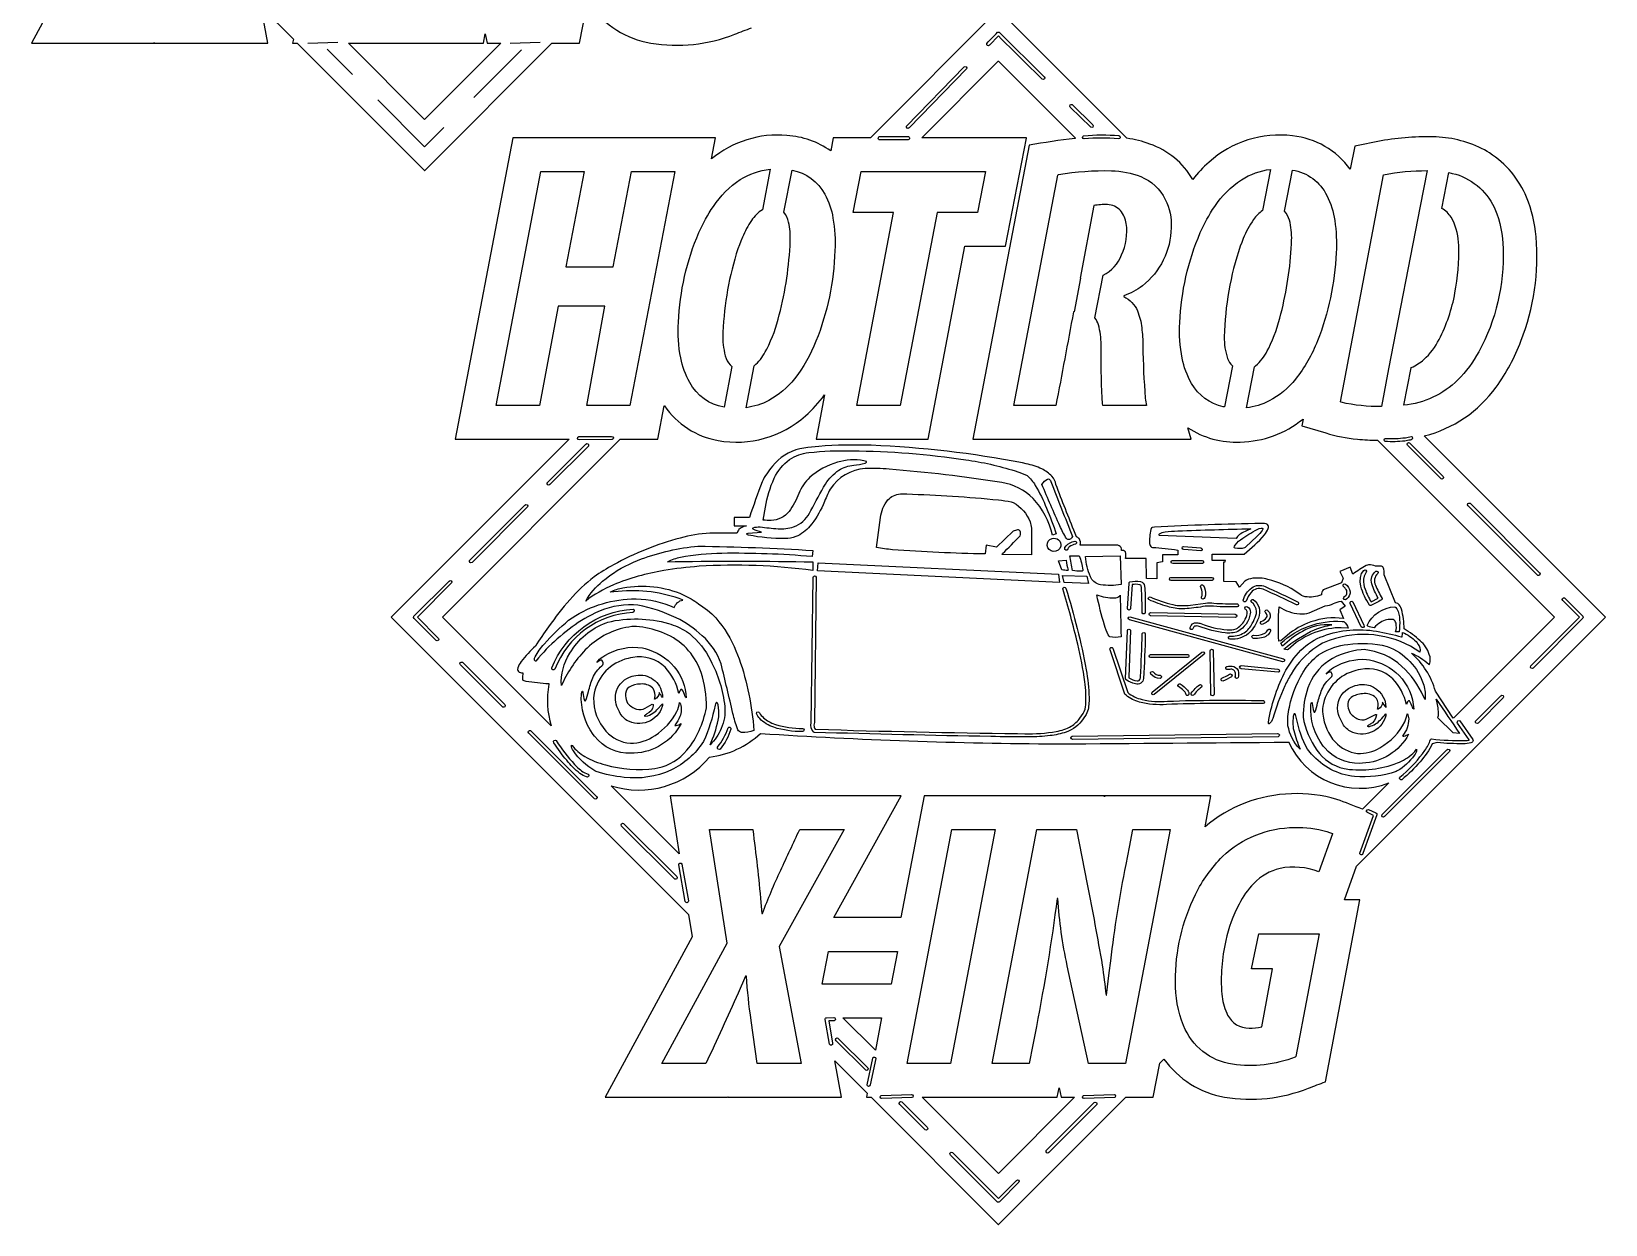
# Model space of a CAD drawing. Extents: x 2 to 37.3, y 1.1 to 45.9.
# Drawn here: x 6.23 to 37.34, y 1.07 to 24.64 of the extents above; entities that cross this region are included whole.
import ezdxf

# ---------------------------------------------------------------- set-up
doc = ezdxf.new("R2010")
doc.units = 0
doc.linetypes.add('0', pattern=[0])
doc.layers.add('1', color=7, linetype='0')

msp = doc.modelspace()

# ---------------------------------------------------------------- linework, layer by layer
at = {"layer": '1'}
for p, q in [((11.689275, 24.415186), (12.281865, 24.433699)), ((12.56829, 23.794157), (12.06829, 24.294157)), ((15.913218, 24.284025), (14.968612, 23.339407)), ((15.689275, 24.415186), (16.28187, 24.433699))]:
    msp.add_line(p, q, dxfattribs=at)
for points in [[(7.940331, 27.578318), (6.225482, 24.410967), (8.642373, 24.410975), (8.649148, 24.425661), (8.651689, 24.411898), (10.896888, 24.410967), (10.763553, 25.127466), (11.401759, 24.489309), (11.386935, 24.411856), (11.479182, 24.410967), (13.992778, 21.898279), (13.997138, 21.896544), (16.512072, 24.410971), (17.057657, 24.410967), (17.187143, 25.086485)], [(14.376069, 22.746878), (13.995826, 22.366636), (13.068465, 23.293997)]]:
    msp.add_lwpolyline(points, dxfattribs=at)
for points in [[(25.33522, 25.070068), (22.806522, 22.542122), (22.072933, 22.542126), (22.022404, 22.284115, 0.138052), (21.157356, 22.590237, 0.195395), (19.666397, 22.127998), (19.74551, 22.541313), (15.746384, 22.542126), (15.740509, 22.539494), (14.602108, 16.591591), (14.603012, 16.586613), (16.850742, 16.586609), (13.33736, 13.072215), (19.212223, 7.196074), (19.281231, 6.754657), (17.566376, 3.587302), (19.983269, 3.587314), (19.990044, 3.601996), (19.992584, 3.588233), (22.237785, 3.587302), (22.10445, 4.303805), (22.742653, 3.665648), (22.727833, 3.588191), (22.820076, 3.587302), (25.333675, 1.074615), (25.338036, 1.072879), (27.85297, 3.587302), (28.398552, 3.587302), (28.528038, 4.26282), (28.607361, 4.342208, 0.195208), (29.805805, 3.589114, 0.136562), (31.466038, 3.7672, 0.002049), (31.800293, 3.893058), (32.478321, 7.484771), (32.175255, 7.485473), (32.417156, 8.150691), (37.336514, 13.071795), (33.759888, 16.648418), (33.754967, 16.65509, 0.179841), (35.173687, 17.618317, 0.068322), (35.663807, 18.525974, 0.11378), (35.966106, 20.588699, 0.075086), (35.77623, 21.367775, 0.1509), (35.044956, 22.244286), (34.994007, 22.275589), (34.942062, 22.305218, 0.112244), (33.986767, 22.559227, 0.051697), (32.901127, 22.483315), (32.378464, 22.376751), (32.291775, 21.921989, 0.213966), (31.148346, 22.581718, 0.217876), (29.499271, 22.062576, 0.048733), (29.178669, 21.721504, 0.177973), (28.332798, 22.419678, 0.05531), (27.875088, 22.533211), (25.339539, 25.068756)], [(17.266462, 25.165869, 0.195211), (18.464911, 24.412779, 0.136562), (20.125139, 24.590864, 0.002031), (20.459398, 24.716715)]]:
    msp.add_lwpolyline(points, format="xyb", dxfattribs=at)
for points in [[(12.491813, 24.410967), (15.159028, 24.410967), (15.194373, 24.597075), (15.234412, 24.410967), (15.499841, 24.410967), (13.995826, 22.90695)], [(16.635071, 19.214611), (16.264748, 17.253273), (15.407516, 17.253273), (16.292183, 21.875458), (17.149406, 21.875458), (16.785942, 19.99641), (17.725471, 19.99641), (18.082077, 21.875458), (18.939304, 21.875458), (18.054638, 17.253273), (17.204269, 17.253273), (17.560879, 19.214611)], [(22.621967, 21.875458), (25.083931, 21.875458), (24.926193, 21.066227), (24.123825, 21.066227), (23.396896, 17.253273), (22.539665, 17.253273), (23.266602, 21.066227), (22.464233, 21.066227)], [(26.522926, 13.918677), (26.545876, 13.758086), (21.762199, 13.987514), (21.773674, 14.148131)], [(27.085049, 13.884276), (27.119473, 13.735137), (26.637661, 13.758086), (26.603249, 13.895751)], [(24.391254, 4.25397), (23.534023, 4.25397), (24.418694, 8.87617), (25.275917, 8.87617)], [(21.977375, 6.469054), (23.342087, 6.469054), (23.218647, 5.824431), (21.853935, 5.824431)], [(23.028236, 5.157767), (22.905186, 4.514831), (22.262245, 5.157767)], [(23.83271, 3.587302), (26.499924, 3.587302), (26.535271, 3.773414), (26.57531, 3.587302), (26.840736, 3.587302), (25.336723, 2.083285)]]:
    msp.add_lwpolyline(points, close=True, dxfattribs=at)
for points in [[(25.159309, 24.372547, -0.890731), (25.108849, 24.40876, -0.008241), (25.320358, 24.62722, -0.260894), (25.352612, 24.627037), (26.241943, 23.747864, -0.882701), (26.204437, 23.69846, -0.001572), (25.337727, 24.555206)], [(14.348442, 13.07157), (17.863464, 16.586609), (18.605812, 16.586617), (18.732826, 17.250248), (18.737274, 17.24807, 0.204185), (19.79557, 16.564079, 0.232244), (21.52158, 17.050251, 0.05537), (21.900993, 17.46307), (21.734825, 16.586609), (23.941952, 16.586609), (23.948895, 16.588787), (24.676006, 20.399563), (25.473648, 20.399563), (25.475849, 20.401585), (25.892284, 22.537941), (25.89069, 22.542126), (23.822437, 22.542126), (23.82111, 22.544258), (25.334599, 24.057743), (25.339268, 24.057323), (26.861813, 22.534779), (26.85186, 22.531834, 0.015517), (25.942974, 22.395035), (24.833984, 16.589916), (24.846077, 16.586609), (29.144661, 16.587368), (29.081013, 16.814743, 0.156898), (30.116974, 16.532391, 0.168158), (31.357578, 16.987274), (31.331684, 16.850559), (31.805504, 16.712986, 0.054916), (32.431095, 16.590542, 0.021505), (32.829494, 16.56702), (36.324989, 13.071559), (34.336372, 11.082938), (34.325184, 11.074374), (33.974583, 11.607223, 0.147797), (33.499447, 12.360648, -0.082459), (33.84729, 12.141982), (33.85537, 12.139117, 0.187816), (33.853638, 12.336059, 0.137086), (33.671558, 12.607287, 0.058198), (33.354748, 12.840121, 0.064728), (33.304249, 13.230098, 0.18314), (33.230873, 13.340365), (33.183041, 13.356303), (32.958866, 13.906421, 0.169921), (32.943874, 14.053416, 0.223219), (32.895763, 14.079089), (32.787987, 14.079295, 0.123487), (32.65509, 14.107505, 0.080469), (32.607975, 14.093223, 0.015555), (32.339176, 13.924514), (32.287464, 14.06203), (32.086742, 13.976077), (32.149258, 13.839557), (32.11562, 13.753028), (31.754028, 13.614703, 0.126178), (31.719597, 13.51184, -0.131907), (31.40139, 13.475535, -0.127077), (31.263641, 13.548213, 0.090726), (30.659866, 13.819774, 0.090205), (30.362869, 13.840846, 0.09468), (30.204899, 13.786254), (30.102676, 13.66701), (30.033573, 13.769073), (29.792351, 13.778975), (29.792358, 14.165328), (29.817707, 14.165328), (29.826626, 14.190692), (29.560776, 14.191138), (29.560051, 14.319892), (30.195412, 14.320201, 0.047158), (30.594204, 14.697703, 0.073884), (30.671761, 14.826831, 0.297071), (30.658035, 14.900176), (30.631886, 14.914012), (30.593155, 14.921397), (30.540684, 14.922404, 0.009643), (28.421963, 14.850638), (28.379112, 14.846816), (28.362286, 14.838752, 0.070683), (28.321312, 14.553737, 0.128302), (28.348724, 14.466846, 0.175235), (28.382744, 14.449637, -0.022698), (28.879967, 14.397681), (28.880348, 14.303077), (28.579426, 14.302997), (28.579231, 14.165397), (28.467411, 14.148139), (28.467373, 13.830447), (28.260925, 13.838397), (28.255161, 14.228396), (27.847927, 14.23416, 0.166531), (27.845901, 14.360896, 0.330328), (27.770714, 14.38906), (27.768517, 14.420081, 0.36603), (27.696381, 14.491691), (26.953133, 14.492278, 0.234647), (26.93013, 14.62617, 0.092034), (26.882858, 14.658946), (26.853119, 14.727813, -0.004948), (26.472687, 15.693198, 0.163661), (26.393234, 15.856849, 0.106818), (26.195507, 15.999713, 0.064601), (25.883053, 16.103321), (25.811142, 16.118999, 0.037828), (22.82217, 16.467785, 0.027002), (21.784622, 16.446064), (21.571941, 16.423756), (21.408913, 16.399239, 0.162527), (20.871815, 16.054516, 0.063251), (20.66457, 15.746718, 0.010309), (20.416824, 15.042911), (20.113831, 15.042911), (20.113144, 14.879756), (20.359245, 14.879439, 0.152792), (20.207954, 14.804305, 0.12358), (20.174702, 14.740855), (20.161858, 14.73318), (19.631779, 14.73318, 0.051494), (19.049732, 14.635619, 0.063082), (17.729839, 14.104262, 0.033551), (17.348125, 13.869575, 0.051779), (16.867733, 13.416854, 0.029691), (16.447701, 12.883567, 0.0076), (16.184406, 12.500037, 0.038458), (15.907005, 12.198215), (15.882328, 12.162253, 0.158163), (15.833176, 12.041255, 0.361954), (15.888454, 11.979911, 0.081609), (15.939697, 11.971393, 0.05718), (15.927406, 11.848292, 0.395899), (15.95414, 11.819625, 0.057556), (15.999691, 11.809226, 0.014863), (16.450901, 11.758979), (16.451027, 11.746497, 0.119227), (16.496674, 10.924415)], [(23.573544, 22.73893, -0.950369), (23.522301, 22.774948), (24.657883, 23.945717, -0.915442), (24.705612, 23.905735)], [(26.756424, 23.150471, -0.936543), (26.796791, 23.198021), (27.201347, 22.797848, -0.889056), (27.160851, 22.750797)], [(22.999367, 22.504715, -1.013596), (22.988369, 22.56686), (23.542442, 22.567223, -1.013656), (23.553444, 22.505077)], [(27.021236, 22.584442, -0.048192), (27.719242, 22.585499, -0.999016), (27.711544, 22.523472, 0.047728), (27.033577, 22.52248, -0.897441)], [(19.703022, 21.187229, -0.101203), (20.235016, 21.717762, -0.114521), (20.826492, 21.921921), (20.671192, 21.121864, 0.109802), (20.457859, 20.909939, 0.056016), (20.279007, 20.579086), (20.246895, 20.50288), (20.216763, 20.425877), (20.188622, 20.348118, 0.069003), (19.893112, 18.70462), (19.892475, 18.618671, 0.092115), (19.955921, 18.185257, 0.120487), (20.069645, 18.022858), (19.913921, 17.220623, -0.230233), (19.235615, 17.707493, -0.084303), (19.058533, 18.195862, -0.067756), (19.013012, 18.897827, -0.090524), (19.418293, 20.673836, -0.044945)], [(21.1903, 20.877151, 0.115846), (21.098965, 21.074123), (21.259762, 21.902534, -0.228381), (21.903599, 21.432724, -0.087916), (22.066063, 20.95573, -0.058204), (22.104385, 20.315243, -0.086976), (21.731544, 18.52351, -0.069835), (21.304703, 17.781094, -0.097514), (20.801006, 17.354504, -0.089057), (20.349094, 17.210995), (20.509659, 18.038181, 0.089723), (20.729481, 18.313076), (20.759335, 18.366642, 0.054795), (21.006496, 19.044178, 0.052694), (21.22274, 20.501953, 0.061453)], [(28.149822, 21.77673, -0.186075), (28.634876, 21.326443, -0.132294), (28.751873, 20.76746, -0.22483), (28.182755, 19.61805, -0.080477), (27.81332, 19.420326), (27.81332, 19.407368, -0.19194), (28.084423, 19.122108, -0.078473), (28.169353, 18.790276, -0.030629), (28.192497, 18.433872, 0.017016), (28.240711, 17.398438, 0.027066), (28.265285, 17.253269), (27.402504, 17.253273, -0.027319), (27.387917, 17.407719, -0.013007), (27.36702, 18.456711, 0.063654), (27.313919, 18.848377, 0.074016), (27.245502, 18.984718), (27.408974, 19.826855, 0.174871), (27.772282, 20.228992, 0.138281), (27.865242, 20.84816, 0.139099), (27.748653, 21.106621, 0.194638), (27.491158, 21.222466, 0.068913), (27.223442, 21.202778), (26.956112, 19.7701), (26.960041, 19.7701), (26.831795, 19.104893), (26.81982, 19.104889, -0.002533), (26.47237, 17.253292), (25.639549, 17.254143), (26.508862, 21.805981), (26.527676, 21.816601, -0.048896), (27.571686, 21.892612, -0.085952)], [(29.611465, 21.185585, -0.10028), (30.139069, 21.714317, -0.112091), (30.71537, 21.919327), (30.557678, 21.106934, 0.09277), (30.381664, 20.929558, 0.063838), (30.176289, 20.550533), (30.145805, 20.475819), (30.117184, 20.400372, 0.077591), (29.802139, 18.614216, 0.090089), (29.866409, 18.182629, 0.085379), (29.961483, 18.035542), (29.804222, 17.225346), (29.782391, 17.228077, -0.214582), (29.155289, 17.69125, -0.088914), (28.969376, 18.189659, -0.068148), (28.922359, 18.891338, -0.09059), (29.32584, 20.66927, -0.045058)], [(31.089371, 20.915585, 0.121683), (30.991882, 21.092335), (31.149837, 21.906078, -0.243187), (31.829052, 21.402466, -0.087124), (31.983723, 20.909081, -0.054404), (32.012505, 20.269787, -0.084525), (31.643024, 18.529179, -0.072045), (31.209164, 17.775234, -0.101649), (30.688969, 17.343204, -0.089502), (30.23814, 17.209274), (30.395779, 18.021385), (30.420288, 18.03981, 0.09792), (30.649235, 18.331074), (30.678593, 18.385353, 0.053068), (30.921692, 19.065685, 0.048776), (31.131168, 20.445118), (31.132477, 20.519066, 0.074275)], [(32.099941, 17.324551), (32.949795, 21.813732, -0.049162), (33.810925, 21.894711), (33.674618, 21.192551, -0.28242), (33.670853, 21.189968), (33.045887, 17.98019), (33.050003, 17.979652), (32.906036, 17.232998, -0.059931), (32.114437, 17.317608)], [(33.748459, 18.163818, 0.095277), (34.047756, 18.559242, 0.073373), (34.359936, 19.477627, 0.056567), (34.435482, 20.413425), (34.430626, 20.480736, 0.117688), (34.285217, 20.972885, 0.122165), (34.102859, 21.147186), (34.240257, 21.855042, -0.230697), (35.102242, 21.230785), (35.126701, 21.18478), (35.149387, 21.137878, -0.098086), (35.312813, 20.353977, -0.13408), (34.831264, 18.315006, -0.071678), (34.418652, 17.759605, -0.169381), (33.347919, 17.257927), (33.492279, 18.001621), (33.498356, 18.005966, 0.084632)], [(16.473583, 15.692855, -0.959516), (16.420483, 15.726825), (17.184517, 16.492172, -0.920696), (17.232529, 16.452473)], [(17.690376, 16.6413, -0.996489), (17.702778, 16.579361), (17.055149, 16.578793, -0.99656), (17.042744, 16.640732)], [(33.451988, 16.566452), (33.37122, 16.552521, -0.044639), (32.981167, 16.543774, -0.748619), (32.988007, 16.603817, 0.038031), (33.382889, 16.617226, 0.033552), (33.492668, 16.641289, -0.95366), (33.496281, 16.578522, -0.039679)], [(33.463642, 16.516338), (34.126648, 15.854453, -0.880727), (34.088703, 15.805411), (33.42522, 16.467484, -0.898165)], [(20.488045, 14.837974, -0.101713), (20.627007, 14.853881, 0.002602), (20.981735, 14.817134, 0.090044), (21.288795, 14.854869, 0.188977), (21.601048, 15.129539), (21.631107, 15.181357, -0.013855), (21.92057, 15.703231, -0.103952), (22.18325, 15.977149, -0.11745), (22.479179, 16.075356, 0.047281), (22.700996, 16.113564, 0.108397), (22.730949, 16.132858, 0.358449), (22.726547, 16.145329, 0.103169), (22.677296, 16.163776, 0.121078), (22.156643, 16.132603, 0.111924), (21.61079, 15.836131, 0.121039), (21.393322, 15.514102, -0.069149), (21.198189, 15.160693, -0.226361), (20.845135, 14.984908, -0.054426), (20.689602, 14.99129), (20.733326, 15.246661, -0.06452), (20.90527, 15.81552, -0.125362), (21.210262, 16.186756, -0.125548), (21.587559, 16.324421, -0.033903), (22.440895, 16.359074, -0.034342), (24.690666, 16.182693, -0.040152), (25.665226, 15.962955), (25.791111, 15.917251), (25.903442, 15.868884, -0.093623), (26.062885, 15.676555, -0.044145), (26.287842, 15.22531, -0.0202), (26.479919, 14.715972), (26.402794, 14.690265, 0.139038), (26.021145, 15.417895, 0.159477), (25.404484, 15.731212, 0.019926), (23.174809, 15.99586, 0.026762), (22.704315, 16.008682, 0.234341), (22.013355, 15.602988), (21.992435, 15.567393, 0.012188), (21.871613, 15.290893, -0.066612), (21.610085, 14.867587, -0.116343), (21.332279, 14.662845, -0.096031), (21.119587, 14.628509, -0.057919), (20.400276, 14.694938, -0.151297), (20.354755, 14.716079), (20.355453, 14.720534, -0.118736), (20.39064, 14.730922), (20.654404, 14.750339, -0.067355), (20.489708, 14.814055, -0.693755)], [(26.789558, 14.64432, -0.531095), (26.682678, 14.62482, -0.036122), (26.553116, 14.874461, -0.008182), (26.196217, 15.696265, -0.131859), (26.308674, 15.80149, -0.394275), (26.364105, 15.773921), (26.37273, 15.754535, -0.002375), (26.798241, 14.66431)], [(14.932438, 14.151694, -0.893006), (14.884449, 14.191131), (15.978611, 15.286273, -0.9352), (16.029911, 15.250438)], [(25.716854, 14.795585, 0.092389), (25.629528, 14.768329), (25.301189, 14.457862), (25.094707, 14.49224), (25.075771, 14.321677, -0.015188), (23.241177, 14.40562, -0.034809), (22.926651, 14.450004), (23.00864, 15.039504, -0.144739), (23.151688, 15.38734, -0.200456), (23.398937, 15.506701), (23.525829, 15.506167, -0.017303), (25.337566, 15.38919, -0.019113), (25.58992, 15.349853), (25.628975, 15.335788, -0.178037), (25.963814, 14.954181, -0.069096), (25.989365, 14.832911), (25.98951, 14.303157), (25.41127, 14.313201), (25.417519, 14.327929, 0.014584), (25.764763, 14.680381, 0.187267), (25.766468, 14.774207, 0.278026)], [(34.619095, 15.27362, -0.897017), (34.658695, 15.321509), (36.033146, 13.947951, -0.917313), (35.995514, 13.898288)], [(26.421223, 14.372653, -0.862465), (26.397083, 14.624934, -0.565896), (26.571167, 14.47475, -0.38254)], [(30.104141, 14.70309, 0.12965), (30.033249, 14.625213), (28.518993, 14.685443, -0.511281), (28.521358, 14.718837, -0.128549), (28.630711, 14.758071, -0.015515), (28.883465, 14.775367, -0.004938), (30.326477, 14.818465, 0.057388)], [(30.165268, 14.632571, -0.031815), (30.493141, 14.826087), (30.52829, 14.832984), (30.550274, 14.831668), (30.560444, 14.823058), (30.560154, 14.808085), (30.550758, 14.787673, -0.054664), (30.449162, 14.670218), (30.220055, 14.456248, -0.286567), (30.200645, 14.440539, -0.11525), (30.014896, 14.437392), (30.006474, 14.442664), (29.999302, 14.449542), (30.003704, 14.472171), (30.016239, 14.496596, -0.085372)], [(18.721455, 13.993255, 0.057235), (17.729374, 13.711913, 0.064572), (17.179287, 13.391002, -0.089099), (17.512524, 13.781066, -0.076276), (18.126053, 14.159411), (18.203415, 14.192607), (18.281624, 14.223758, -0.063485), (19.399048, 14.475066, -0.012425), (21.670429, 14.38903), (21.653217, 14.26858, 0.025578), (19.872421, 14.332145, 0.043711), (19.050251, 14.251327, 0.054893), (18.796791, 14.165328), (18.948997, 14.170691, -0.007736), (21.670429, 14.165328), (21.670429, 13.993968, 0.049787), (19.420147, 14.076659, 0.022669)], [(26.845131, 14.574782, -0.862902), (26.863377, 14.5157, 0.093619), (26.738579, 14.460254, 0.140907), (26.703583, 14.405448, -0.755617), (26.64661, 14.425532), (26.652283, 14.447425), (26.673737, 14.483817, -0.147619)], [(28.999123, 14.407519, -0.90294), (28.997967, 14.469695), (29.337643, 14.442019, -0.958587), (29.335083, 14.379626)], [(26.592876, 14.010192), (26.522926, 14.18254), (26.676556, 14.199615), (26.677937, 14.198504, 0.038133), (26.712845, 14.001765), (26.705219, 13.996917, -0.085894)], [(26.934879, 14.285777, -0.047524), (27.007011, 14.006999, -0.490213), (26.982052, 13.981009, -0.070529), (26.799297, 13.993075, -0.00356), (26.746628, 14.285777)], [(27.35548, 13.71355, -0.241393), (27.170982, 13.844569), (27.15588, 13.871978, -0.08216), (27.056461, 14.267669), (27.744663, 14.285777), (27.760906, 13.717776, -0.081491)], [(28.774044, 14.191657), (29.362827, 14.19213, -0.88277), (29.370522, 14.130584), (28.783104, 14.129634, -0.967401)], [(32.583748, 13.622542, 0.056414), (32.705154, 13.37453), (32.845539, 13.448859, -0.052985), (32.714939, 13.730811, -0.293202), (32.796329, 13.981826, -0.798316), (32.833099, 13.932708, 0.340509), (32.789669, 13.703048, 0.030834), (32.920589, 13.441714, -0.24552), (32.911057, 13.414077, -0.021399), (32.698574, 13.3026, -0.235403), (32.671963, 13.312182, -0.091266), (32.501701, 13.684302), (32.489677, 13.769897), (32.493168, 13.853972), (32.516346, 13.933276), (32.556473, 13.996657, -0.942288), (32.605732, 13.958373), (32.589626, 13.936915), (32.56337, 13.881232), (32.552132, 13.819869, 0.102831)], [(14.259045, 12.664855, -1.015941), (14.225197, 12.611163), (13.786697, 13.048808, -0.372348), (13.782532, 13.089522), (14.478149, 13.785811, -0.957863), (14.529442, 13.749675), (13.852604, 13.071296)], [(21.689491, 10.799857, -0.329088), (21.639236, 10.987029), (21.673592, 13.856086, -0.907823), (21.735584, 13.861239), (21.70179, 10.99097, -0.063836), (21.691795, 10.935664, 0.193326), (21.716354, 10.85926), (21.727539, 10.857696, 0.004259), (25.714504, 10.770671), (25.857578, 10.770419, 0.047704), (26.480679, 10.812758, 0.079604), (26.775372, 10.917159, 0.101283), (26.948223, 11.077537), (27.013142, 11.171355, 0.121781), (27.062862, 11.342216, 0.05787), (27.043755, 11.79523, 0.028237), (26.90398, 12.540549, 0.016122), (26.611607, 13.631759, -0.756382), (26.670376, 13.647655, -0.030547), (27.071678, 12.033786, -0.034662), (27.129333, 11.48289, -0.068334), (27.100231, 11.21329), (27.074432, 11.151675), (27.013538, 11.060927, -0.16578), (26.673687, 10.801806, -0.061102), (26.361782, 10.732207, -0.035734), (25.932678, 10.708243, -0.007153), (25.186981, 10.71392, -0.002606), (21.70451, 10.795825)], [(28.240509, 13.173163, -0.971425), (28.178802, 13.160293, 0.011218), (28.165318, 13.658275), (28.161301, 13.689399, 0.315653), (28.131413, 13.714011, 0.098648), (27.980637, 13.714831), (27.947994, 13.243937, -0.926245), (27.885719, 13.241096), (27.919559, 13.737472, -0.301703), (27.936836, 13.76932, -0.113932), (28.146576, 13.774501, -0.347509), (28.224739, 13.685889, -0.033607), (28.235172, 13.508224, -0.008727)], [(28.751717, 13.79629, -0.936626), (28.747643, 13.858531), (29.553505, 13.858794, -0.959692), (29.563324, 13.796882)], [(29.367317, 13.537108, 0.100726), (29.331596, 13.677085, -0.85062), (29.389145, 13.699298, -0.134153), (29.427757, 13.507789), (29.415554, 13.462165), (29.404697, 13.441497, -0.868419), (29.349976, 13.470412, 0.139093)], [(31.246929, 13.375464, -1.00701), (31.2281, 13.315391, 0.010087), (30.571167, 13.624541, 0.327005), (30.331234, 13.560191, 0.096695), (30.232258, 13.386596, -0.83364), (30.174534, 13.407798, -0.15037), (30.343204, 13.653457, -0.266733), (30.609402, 13.676223, -0.010555)], [(32.28413, 13.524928, -0.19639), (32.19519, 13.417541, -0.867813), (32.176605, 13.477389), (32.185764, 13.48569, 0.451372), (32.199978, 13.634135, 0.034588), (32.15036, 13.687076, -0.759633), (32.195591, 13.726882, -0.203266), (32.289558, 13.571494), (32.288647, 13.547015)], [(20.090183, 11.169517, 0.000623), (19.85696, 12.150584, 0.123884), (19.483341, 12.706752, 0.076763), (18.966724, 13.058604, 0.072624), (18.212254, 13.306563), (18.126888, 13.316184), (18.022545, 13.317931, 0.112095), (17.289093, 13.114478), (17.224327, 13.080432), (17.160526, 13.044604, 0.078653), (16.249535, 12.270343), (16.191956, 12.202228, -0.437253), (16.167381, 12.236354, -0.124641), (16.180729, 12.287127, -0.068729), (16.359066, 12.539317, -0.042868), (16.842045, 13.010982, -0.146434), (18.083797, 13.433673, -0.098766), (18.833221, 13.303882), (18.880917, 13.283042), (18.927803, 13.260436, -0.281971), (19.101284, 13.40964), (19.096066, 13.415706), (19.028603, 13.441043, 0.113322), (17.738819, 13.573436), (17.661087, 13.563075), (17.672798, 13.57231, -0.080512), (17.916252, 13.649753, -0.15343), (19.109154, 13.5144, -0.050203), (19.409595, 13.33636), (19.495232, 13.277904), (19.586571, 13.212127), (19.672279, 13.138148), (19.752533, 13.056735, -0.084508), (20.149109, 12.407805), (20.181831, 12.328032), (20.212666, 12.247512, -0.066728), (20.502209, 10.834292, -0.105983), (20.262363, 10.792533, -0.272807), (20.189419, 10.848243), (20.179657, 10.868186, -0.0317)], [(27.76186, 12.685496, -0.137644), (27.538185, 12.685496), (27.523087, 12.697978), (27.506672, 12.722884, -0.04456), (27.433022, 12.914927, -0.01795), (27.280075, 13.511451, 0.085917), (27.631138, 13.451468, 0.192616), (27.735416, 13.492415), (27.74065, 13.500964), (27.744434, 13.510245, -0.000305)], [(28.334858, 13.473456, 0.040507), (28.784832, 13.319728, 0.087368), (29.130539, 13.310061), (29.42907, 13.349509, -0.079887), (29.593815, 13.348483, 0.013666), (30.061573, 13.334163, -0.756891), (30.056252, 13.274241, -0.025728), (29.521133, 13.292575, 0.051967), (29.331253, 13.272681, -0.02261), (28.97683, 13.236552, -0.077627), (28.682419, 13.281909, -0.038278), (28.309036, 13.41846, -0.749448)], [(30.438831, 13.185512, 0.224347), (30.334309, 13.37271, -0.760929), (30.373585, 13.419242, -0.35286), (30.475372, 13.055137, -0.106111), (30.301331, 12.77016), (30.277039, 12.747188, -0.190984), (29.91814, 12.636744, -0.946251), (29.90498, 12.698577, 0.155147), (30.196301, 12.765136, 0.128895), (30.355412, 12.946883, 0.043354), (30.427322, 13.103404), (30.436867, 13.146205)], [(32.108917, 13.39088), (32.189934, 13.287757), (32.086693, 13.218944), (32.155479, 13.046954, 0.121164), (31.510494, 12.977347, 0.087083), (31.041412, 12.711951), (30.921741, 12.604941), (30.879379, 12.598205, -0.02543), (30.88353, 13.275371, 0.118534), (31.291592, 13.135909, 0.09101), (31.481258, 13.160529), (31.798317, 13.298518, 0.126999), (31.958218, 13.34328, -0.047445)], [(32.342873, 13.372722), (32.562305, 12.911117, -0.922902), (32.50835, 12.879962), (32.287251, 13.344592, -0.928042)], [(36.492771, 13.399936, -0.940226), (36.527763, 13.451964), (36.886593, 13.094501, -0.371425), (36.891079, 13.05387), (35.905411, 12.067492, -0.917539), (35.858231, 12.108123), (36.816132, 13.066585), (36.820354, 13.072352)], [(16.568592, 12.047645, -0.982403), (16.510147, 12.069762, -0.29305), (18.117054, 13.228267, -0.830899), (18.113632, 13.166923, 0.291252)], [(27.934624, 13.078101), (30.970684, 12.251037, -0.883055), (30.961887, 12.189635), (27.925404, 13.016788, -0.87958)], [(30.022274, 13.067836), (28.346287, 13.101649, -0.903668), (28.341263, 13.163608), (30.016708, 13.129706, -0.895433)], [(30.216492, 13.032561, 0.156231), (30.252796, 13.185153, 0.222491), (30.215824, 13.232654, -0.936345), (30.261036, 13.27629, -0.267338), (30.316769, 13.168315), (30.315689, 13.139178, -0.223961), (30.069031, 12.78884, -0.125052), (29.818241, 12.762687, -0.068413), (29.304119, 12.891067, 0.191583), (29.214245, 12.891204, 0.218667), (29.18301, 12.841681, -0.924464), (29.126869, 12.86933, -0.389032), (29.260284, 12.960948, -0.088105), (29.340336, 12.944335, 0.073213), (29.857334, 12.822471, 0.096472), (30.03553, 12.842338, 0.139448), (30.200794, 13.004024)], [(30.648228, 13.105235, 0.143078), (30.608711, 13.168479, -1.00871), (30.664097, 13.199775, -0.377701), (30.688606, 13.025672, -0.153029), (30.550808, 12.929404, -0.722917), (30.53046, 12.985621, 0.123496), (30.63866, 13.06346, 0.190748)], [(33.196033, 12.952106, 0.204232), (33.142082, 13.023894, 0.203957), (32.890011, 12.966865, 0.066053), (32.763592, 12.863391, -0.085618), (32.639786, 12.894008), (32.631947, 12.900081), (32.626858, 12.906806, -0.289203), (33.175144, 13.276301), (33.19035, 13.265433), (33.213963, 13.237552, -0.123717), (33.266636, 13.02296, -0.045161), (33.256699, 12.782985), (33.188652, 12.782989, 0.117417)], [(19.766392, 11.384524, 0.166224), (19.744171, 11.362338), (19.738514, 11.331439, -0.053145), (19.50732, 10.615153, -0.138495), (18.864391, 10.048877, -0.13661), (17.937332, 9.907435, -0.053678), (17.384834, 10.02428), (17.36179, 10.034175, -0.107532), (16.935722, 10.430614, -0.179148), (16.900993, 10.542441), (16.913757, 10.537803, 0.104722), (17.162971, 10.320876, 0.072997), (17.569237, 10.154151, 0.099463), (18.547974, 10.083358), (18.607136, 10.093383, 0.166633), (19.179184, 10.443271, 0.07834), (19.420067, 10.831336, 0.051454), (19.568851, 11.281856, 0.085441), (19.458832, 11.981399), (19.421928, 12.074584, 0.210047), (18.676109, 12.776103, 0.062843), (18.180725, 12.88977), (18.089157, 12.884864, 0.154453), (17.25515, 12.504333), (17.209496, 12.462947, 0.094279), (16.717293, 11.752761, -0.069479), (16.698261, 11.719523, -0.156083), (16.863972, 12.358031, -0.17032), (17.585938, 12.963599), (17.615864, 12.972655, -0.12852), (18.817673, 12.947394, -0.057701), (19.170692, 12.791541), (19.230049, 12.748031, -0.103479), (19.648006, 12.220241, -0.097025), (19.927525, 11.305896, -0.138417), (19.85622, 10.872855, -0.108376), (19.640144, 10.551929), (19.661911, 10.605201, 0.057925), (19.81031, 11.102382, 0.0537), (19.797451, 11.338904, 0.17275), (19.777336, 11.382648), (19.772034, 11.384562)], [(27.885509, 12.807002, -0.887233), (27.947342, 12.812316), (27.914612, 11.887679), (27.916145, 11.874736, 0.110753), (28.077759, 11.811572, 0.458226), (28.141308, 11.861648), (28.142899, 11.871478), (28.144844, 11.893451, 0.005594), (28.179752, 12.748397, -0.758654), (28.240108, 12.74216, -0.010595), (28.204529, 11.859683, -0.484665), (28.046207, 11.752803, -0.1028), (27.858727, 11.838897), (27.854424, 11.845557), (27.851749, 11.853023)], [(30.380451, 12.653644, -1.054117), (30.378422, 12.716731, 0.137576), (30.591282, 12.747394, 0.1706), (30.660995, 12.823108, -0.896583), (30.716339, 12.794852, -0.244605), (30.538776, 12.662383, -0.080398)], [(30.999191, 11.712977, 0.03586), (30.762058, 11.072131, -0.130932), (30.690308, 10.965167, -0.604572), (30.673943, 10.982177), (30.673611, 10.990378, -0.077473), (30.987244, 11.95954, -0.077912), (31.316235, 12.419211, -0.114389), (31.759659, 12.698543, -0.135499), (32.813133, 12.792674, -0.031174), (33.306507, 12.681842), (33.315269, 12.684325, 0.050183), (33.32563, 12.770827, -0.094357), (33.59177, 12.58916), (33.611542, 12.565707), (33.629848, 12.541095, -0.224231), (33.669098, 12.382022, 0.228334), (32.000732, 12.650229), (31.874538, 12.609241), (31.745487, 12.558471), (31.687744, 12.527667), (31.627472, 12.485801, 0.116109), (31.122841, 11.946971, 0.029762)], [(31.925388, 12.917983, 0.157673), (31.346199, 12.791583, 0.075262), (30.953819, 12.496261), (30.919525, 12.556277, -0.206447), (32.129574, 12.988784), (32.161385, 12.984721, -0.201997), (32.247238, 12.852046), (32.112553, 12.863063), (32.064785, 12.863666, 0.181659), (31.06279, 12.435489), (31.0411, 12.429263), (30.975086, 12.43867, -0.06584), (31.587761, 12.825236, -0.065483)], [(17.477482, 12.221309, 0.143097), (17.402981, 12.174998, -0.140875), (17.517662, 12.28791), (17.558434, 12.314097, -0.178963), (18.304649, 12.465014), (18.352535, 12.452384, -0.149388), (18.930557, 12.091731, -0.160763), (19.167091, 11.47552, -0.186575), (19.140236, 11.515098, 0.062885), (19.087944, 11.638076, 0.466553), (19.056026, 11.635665, 0.091084), (19.020466, 11.567065, 0.140251), (18.749966, 12.081286, 0.248245), (18.109596, 12.275619), (18.062553, 12.266852), (18.015942, 12.25603, 0.295735), (17.346836, 11.56771), (17.338898, 11.526378), (17.333603, 11.477366, 0.180352), (17.577984, 10.818969, 0.185817), (18.062717, 10.579822, 0.148319), (18.549648, 10.734771, 0.133498), (18.980984, 11.205287, 0.090532), (19.03194, 11.383449, -0.191035), (19.051369, 11.356589, -0.180263), (19.039181, 11.106692, -0.085646), (18.947231, 10.944907), (18.942513, 10.934173, 0.164766), (18.968861, 10.93164, 0.059792), (19.066074, 10.969832, -0.266678), (18.136848, 10.385337), (18.080399, 10.383216, -0.238538), (17.35553, 10.719733), (17.325829, 10.757258, -0.172996), (17.094616, 11.550471, -0.089671), (17.111942, 11.610511), (17.115715, 11.611423, -0.116432), (17.125389, 11.585608, 0.024896), (17.154945, 11.425887, 0.381549), (17.170868, 11.412436), (17.177414, 11.418845, 0.05929), (17.233784, 11.60419, -0.03503), (17.319149, 11.872516, -0.106002), (17.496162, 12.111007), (17.518478, 12.133277, 0.156178), (17.514824, 12.206176, 0.319149)], [(27.599976, 12.45964), (27.892574, 11.583465, 0.120862), (28.177784, 11.446116, 0.08325), (28.677502, 11.410716, -0.011729), (29.628456, 11.429324, -0.006112), (30.574959, 11.425075, -0.841239), (30.56908, 11.363772, 0.010305), (28.763695, 11.351722), (28.658451, 11.346519, -0.082345), (28.125977, 11.394198, -0.111171), (27.859516, 11.528609), (27.838898, 11.550002), (27.545544, 12.426871, -1.024618)], [(31.173885, 10.834205, 0.03586), (31.299213, 10.466762), (31.293167, 10.471171, -0.152041), (31.06041, 10.926787, -0.08298), (31.087208, 11.295218, -0.10323), (31.421696, 12.075881, -0.084661), (31.707413, 12.355784, -0.09891), (32.244118, 12.533736, -0.098456), (33.020329, 12.494735, -0.233891), (33.743362, 11.730659, -0.084581), (33.772148, 11.446887), (33.740749, 11.507304, 0.098112), (33.31094, 12.100844, 0.16266), (32.568199, 12.430236), (32.505264, 12.428103, 0.116775), (31.865559, 12.210395, 0.162234), (31.454918, 11.674438, 0.082405), (31.357792, 11.097224, 0.106836), (31.630299, 10.445605, 0.189057), (32.168983, 10.080096), (32.210129, 10.072951, 0.12467), (33.223103, 10.192122, 0.096175), (33.526775, 10.380267, 0.029928), (33.60041, 10.462653), (33.602955, 10.449531, -0.137587), (33.55769, 10.340598, -0.097095), (33.2202, 10.033114), (33.198696, 10.023517, -0.104231), (32.375401, 9.924163, -0.189903), (31.524593, 10.368663), (31.449139, 10.462043), (31.404812, 10.533931, -0.056659), (31.210251, 11.149886), (31.205338, 11.156619, 0.692832), (31.177464, 11.155414), (31.173908, 11.148971, 0.113958)], [(15.578472, 11.345412, -0.925283), (15.540249, 11.296138), (14.702335, 12.133159, -0.916581), (14.741787, 12.181338)], [(28.348862, 12.274226, -0.888021), (28.340687, 12.335753), (29.064484, 12.336719, -1.003267), (29.076801, 12.274741)], [(29.403717, 12.33892), (28.41819, 11.542689, -0.921004), (28.375217, 11.587787), (29.355091, 12.379088, -0.980433)], [(29.582211, 12.415671), (29.599911, 11.550414, -0.898964), (29.538246, 11.542594), (29.520271, 12.406253, -0.971769)], [(33.131908, 11.852668, 0.250457), (32.49564, 12.038661), (32.449772, 12.02951), (32.404339, 12.018409, 0.28686), (31.762756, 11.365058, 0.112438), (31.751102, 11.153708, 0.156759), (31.990452, 10.606006, 0.171256), (32.433315, 10.379256, 0.147387), (32.878841, 10.493663, 0.152026), (33.369236, 11.007056, 0.061473), (33.413837, 11.164691, -0.195077), (33.437305, 11.115462), (33.442734, 11.089618), (33.445972, 11.063411, -0.179926), (33.328362, 10.735312), (33.323685, 10.724677, 0.164781), (33.349838, 10.722251, 0.065103), (33.445057, 10.760272, -0.267779), (32.530083, 10.186107), (32.474854, 10.184173, -0.229786), (31.787201, 10.490745), (31.75687, 10.526763, -0.183891), (31.512653, 11.33789, -0.10841), (31.530712, 11.389285, -0.163439), (31.540489, 11.367564, 0.019068), (31.56942, 11.209319, 0.580251), (31.588551, 11.195109), (31.591232, 11.198604, 0.064766), (31.646912, 11.379027, -0.034685), (31.731194, 11.644694, -0.107039), (31.906879, 11.880637), (31.927101, 11.901904, 0.166475), (31.922363, 11.973666, 0.382429), (31.875916, 11.9836, 0.108901), (31.815033, 11.945613, -0.131691), (31.963196, 12.076827, -0.153177), (32.614437, 12.23775), (32.670021, 12.231044, -0.143228), (33.255333, 11.922359, -0.181294), (33.545567, 11.255427, -0.219496), (33.51878, 11.291579, 0.038889), (33.47084, 11.408668, 0.581935), (33.435844, 11.41365, 0.097031), (33.400108, 11.345401, 0.141484)], [(18.631927, 11.577125, -0.269282), (18.547169, 11.453273), (18.538673, 11.452281), (18.543839, 11.477801, 0.201995), (18.513313, 11.662414), (18.501801, 11.675761, 0.20431), (18.261745, 11.7518, 0.115209), (18.038517, 11.687755, 0.295892), (17.965801, 11.516345, 0.097804), (18.008961, 11.375609, 0.138572), (18.186375, 11.252952, 0.187632), (18.356529, 11.274299), (18.496326, 11.350463), (18.514904, 11.349544), (18.510979, 11.319274, -0.264961), (18.390804, 11.160697, 0.040199), (18.33305, 11.120448, 0.182627), (18.474945, 11.155532, 0.074199), (18.588673, 11.243152), (18.696774, 11.358794), (18.698868, 11.348662), (18.696152, 11.327849), (18.691929, 11.307292, -0.478003), (17.995773, 11.033164, -0.152462), (17.832954, 11.228812), (17.814896, 11.268336, -0.188358), (17.787262, 11.615073, -0.243866), (18.09676, 11.90393), (18.128105, 11.912723, -0.430175), (18.685543, 11.582431, -0.049416), (18.69928, 11.486804, -0.033272), (18.631187, 11.586356)], [(28.351429, 11.948176, -0.94993), (28.39473, 11.993545, 0.243988), (28.533833, 11.923396, -0.858705), (28.533836, 11.861606, -0.238839)], [(29.903828, 11.943377, -0.927629), (29.945065, 11.896365, -0.050807), (29.771332, 11.810203, -0.792707), (29.750782, 11.867488, 0.033395)], [(30.021122, 11.967818, 0.427923), (29.93301, 12.043551, -0.000317), (29.853241, 12.035296, -0.715563), (29.849728, 12.095096, -0.142085), (29.989071, 12.096835, -0.303467), (30.081863, 11.977977, -0.107568), (30.077976, 11.879127, -0.754984), (30.019264, 11.892043, 0.060864)], [(30.862183, 12.045508, -0.889419), (30.863537, 11.983443), (30.133545, 12.052127, -0.928456), (30.13485, 12.114455)], [(28.926765, 11.755851, -0.095602), (29.076534, 11.627662, -0.244129), (29.098221, 11.541434, -0.806738), (29.039867, 11.560069, 0.172951), (29.003399, 11.616874, 0.062444), (28.894352, 11.705066, -0.760468)], [(29.311142, 11.73627, -0.814987), (29.349041, 11.688178, 0.0599), (29.192287, 11.530982, -0.798384), (29.14756, 11.573066, -0.069889)], [(32.928173, 11.380729, -0.234645), (32.849884, 11.258834), (32.84116, 11.256), (32.832581, 11.255015), (32.837776, 11.28057, 0.19378), (32.809406, 11.466563), (32.798302, 11.48038, 0.221881), (32.531696, 11.56071, 0.121288), (32.307976, 11.487807, 0.280196), (32.246288, 11.311603, 0.090847), (32.290489, 11.175052, 0.141841), (32.477589, 11.049308, 0.18224), (32.648354, 11.073714), (32.789501, 11.150813), (32.808258, 11.149879), (32.804321, 11.119288, -0.263504), (32.683605, 10.957591, 0.033698), (32.624561, 10.917491), (32.642117, 10.912528), (32.673717, 10.914916, 0.150309), (32.886475, 11.044463, 0.010232), (32.997211, 11.160941), (32.995827, 11.140754), (32.992886, 11.120734), (32.988411, 11.101001, -0.462561), (32.29018, 10.816817, -0.14767), (32.128464, 10.989085), (32.108345, 11.028029), (32.090233, 11.067946), (32.074177, 11.108737), (32.060219, 11.15029), (32.047421, 11.205447, -0.316516), (32.256817, 11.661132, -0.178601), (32.620964, 11.737063), (32.684704, 11.719333, -0.314054), (32.997158, 11.290385, -0.041031), (32.928131, 11.393275)], [(35.267941, 11.51839, -0.948539), (35.316208, 11.478751), (34.817974, 10.980025, -0.893783), (34.76984, 11.019286)], [(21.465134, 10.875525, -0.962436), (21.465137, 10.813071, -0.082799), (20.897144, 10.896499, -0.116567), (20.62001, 11.06763, -0.131306), (20.555054, 11.172046, -0.855322), (20.616718, 11.179748), (20.630928, 11.155974, 0.128753), (20.826637, 10.995654), (20.859417, 10.980201), (20.933357, 10.950961, 0.080142)], [(34.035023, 11.176242, 0.061074), (33.99184, 11.449317, -0.001299), (34.449848, 10.77547), (34.323669, 10.786929), (34.025398, 11.085204, 0.057531)], [(19.835041, 10.467498, -0.885065), (19.784595, 10.503615, 0.093327), (19.992439, 10.88444, -0.824468), (20.049137, 10.860976, -0.096395)], [(34.711536, 10.658378, -0.469549), (34.693256, 10.597136), (34.677547, 10.590323, -0.064647), (34.525047, 10.570853, -0.025749), (34.009071, 10.593951), (33.911697, 10.569201, -0.076402), (33.671875, 10.216235, -0.037051), (33.311909, 9.861461, -0.804346), (33.273075, 9.908568), (33.336262, 9.965098, 0.055784), (33.766171, 10.438148, 0.076398), (33.877041, 10.65364, -0.212129), (33.899193, 10.666026, 0.029258), (34.560822, 10.634227), (34.601227, 10.638232), (34.641376, 10.644282), (34.642948, 10.647651), (34.413593, 10.978934, -0.953842), (34.457634, 11.023696)], [(17.393085, 9.530791, -0.920814), (17.355228, 9.481265), (16.054024, 10.781463, -0.888488), (16.09182, 10.830707)], [(16.550308, 10.590247, -0.977516), (16.59621, 10.633327, 0.039609), (16.95863, 10.163218, 0.066373), (17.152283, 10.002177), (17.211437, 9.97734, -1.262552), (17.197037, 9.916514), (17.132435, 9.942622), (17.064842, 9.985385, -0.059818), (16.803627, 10.245334, -0.028963)], [(29.538361, 9.542838), (27.438889, 9.542838), (27.434967, 9.521979, -0.048844), (27.430553, 9.541903), (23.8675, 9.542724), (23.406818, 7.135768), (22.082924, 7.135718), (23.417297, 9.54106), (23.412304, 9.542834), (18.846493, 9.542125), (19.025219, 8.394794), (17.680157, 9.740325, 0.302162), (19.628067, 10.306865, 0.156054), (20.637726, 10.775702, 0.015209), (26.492451, 10.56903, 0.000886), (31.072273, 10.604041), (31.072273, 10.606807, 0.400084), (33.050903, 9.797473), (32.529999, 9.276576, 0.013789), (32.02562, 9.471396, 0.081898), (31.128117, 9.583446, 0.171802), (29.420853, 8.927604)], [(26.800285, 10.65821, -0.928086), (26.791706, 10.72), (30.852337, 10.772216, -0.970859), (30.867168, 10.710826)], [(34.200134, 10.450576, -0.991719), (34.25256, 10.415442), (32.970024, 9.132071, -0.907274), (32.922535, 9.172252)], [(32.79361, 9.205199, -0.407298), (32.819565, 9.16682), (32.542877, 8.40076, -1.00016), (32.480976, 8.412292), (32.748901, 9.156802), (32.631516, 9.209788, -0.973789), (32.649582, 9.269801)], [(18.977898, 7.945983, -0.884825), (18.93895, 7.897689), (17.889557, 8.94593, -0.961432), (17.926868, 8.996268)], [(21.435501, 4.25397), (20.571465, 4.25397), (20.450512, 5.10638, -0.023687), (20.35881, 5.982146), (20.339367, 5.982146), (20.193153, 5.644122, -0.003653), (19.55563, 4.253974), (18.687519, 4.25397), (18.686295, 4.255324), (19.974743, 6.634208), (19.625134, 8.876174), (20.482311, 8.87617, -0.009409), (20.642864, 7.432349), (20.66066, 7.216556), (20.673615, 7.216556, -0.022241), (21.035847, 8.071086, -0.002975), (21.409, 8.876166), (22.283943, 8.87617), (22.285194, 8.874866), (21.003616, 6.564479)], [(28.731739, 8.87617), (27.84758, 4.25397), (27.114647, 4.25397), (26.764412, 5.877955), (26.730076, 6.031882), (26.697392, 6.186172, -0.035259), (26.510292, 7.511443), (26.497082, 7.511443, -0.016491), (26.086906, 4.985721), (26.017673, 4.620124), (25.948082, 4.2546), (25.214188, 4.254039), (26.099556, 8.876166), (26.880623, 8.87617), (27.089825, 7.798053, -0.007374), (27.388672, 6.195228, -0.014134), (27.463581, 5.604983), (27.476616, 5.60498), (27.528923, 6.041991), (27.557133, 6.283935, -0.019471), (27.860905, 8.182811), (27.926102, 8.529525), (27.991638, 8.876174)], [(31.940899, 8.791739), (31.667351, 8.039508, 0.144052), (30.904121, 8.108878, 0.149086), (30.382225, 7.809188, 0.074369), (30.093338, 7.401702, 0.070039), (29.83176, 6.682986, 0.075533), (29.751369, 5.626044, 0.086006), (29.849365, 5.245822), (29.867935, 5.210532, 0.29237), (30.291481, 4.953639, 0.070354), (30.542686, 4.981086), (30.754913, 6.126174), (30.337173, 6.12617), (30.480938, 6.818759), (31.674168, 6.818637), (31.215652, 4.389171), (31.203838, 4.380179, -0.128584), (29.962334, 4.239444, -0.267921), (28.996525, 5.004245, -0.102313), (28.835732, 5.876449, -0.115047), (29.231613, 7.595538, -0.079779), (29.768169, 8.342502, -0.19306), (31.190155, 8.916705, -0.080922), (31.826042, 8.835196), (31.882267, 8.816329), (31.937771, 8.795424)], [(19.209072, 7.46741, -0.935978), (19.148552, 7.452361), (19.017925, 8.178592, -0.928328), (19.078293, 8.194121)], [(22.083302, 5.159804, -0.939797), (22.091888, 5.097915), (21.982235, 5.097308), (22.060486, 4.655089, -0.960076), (22.000671, 4.636748), (21.914066, 5.122928, -0.421451), (21.93993, 5.159427)], [(22.754299, 4.169581, -0.921381), (22.716248, 4.120204), (22.131924, 4.703563, -0.964887), (22.166119, 4.756503)], [(22.851624, 4.358081, -0.906963), (22.913246, 4.349502), (22.802601, 3.831038, -0.970725), (22.739651, 3.832049)], [(23.627323, 3.579112), (23.031136, 3.560283, -0.902), (23.022835, 3.621902), (23.618698, 3.641177, -0.989364)], [(23.931026, 2.992843, -0.90877), (23.891991, 2.944392), (23.391102, 3.444392, -0.986395), (23.426651, 3.496409)], [(27.231743, 3.482181, -0.89911), (27.280586, 3.443736), (26.334057, 2.496097, -0.955665), (26.283577, 2.533191)], [(27.623249, 3.641288, -0.901258), (27.628731, 3.579352), (27.031498, 3.56029, -0.88701), (27.021481, 3.621547)], [(25.691532, 1.941981, -0.955576), (25.743519, 1.906726), (25.365402, 1.527461, -0.402816), (25.320683, 1.516147), (24.389462, 2.44604, -0.955774), (24.427036, 2.496112), (25.3372, 1.587649)]]:
    msp.add_lwpolyline(points, format="xyb", close=True, dxfattribs=at)

doc.saveas('drawing.dxf')
